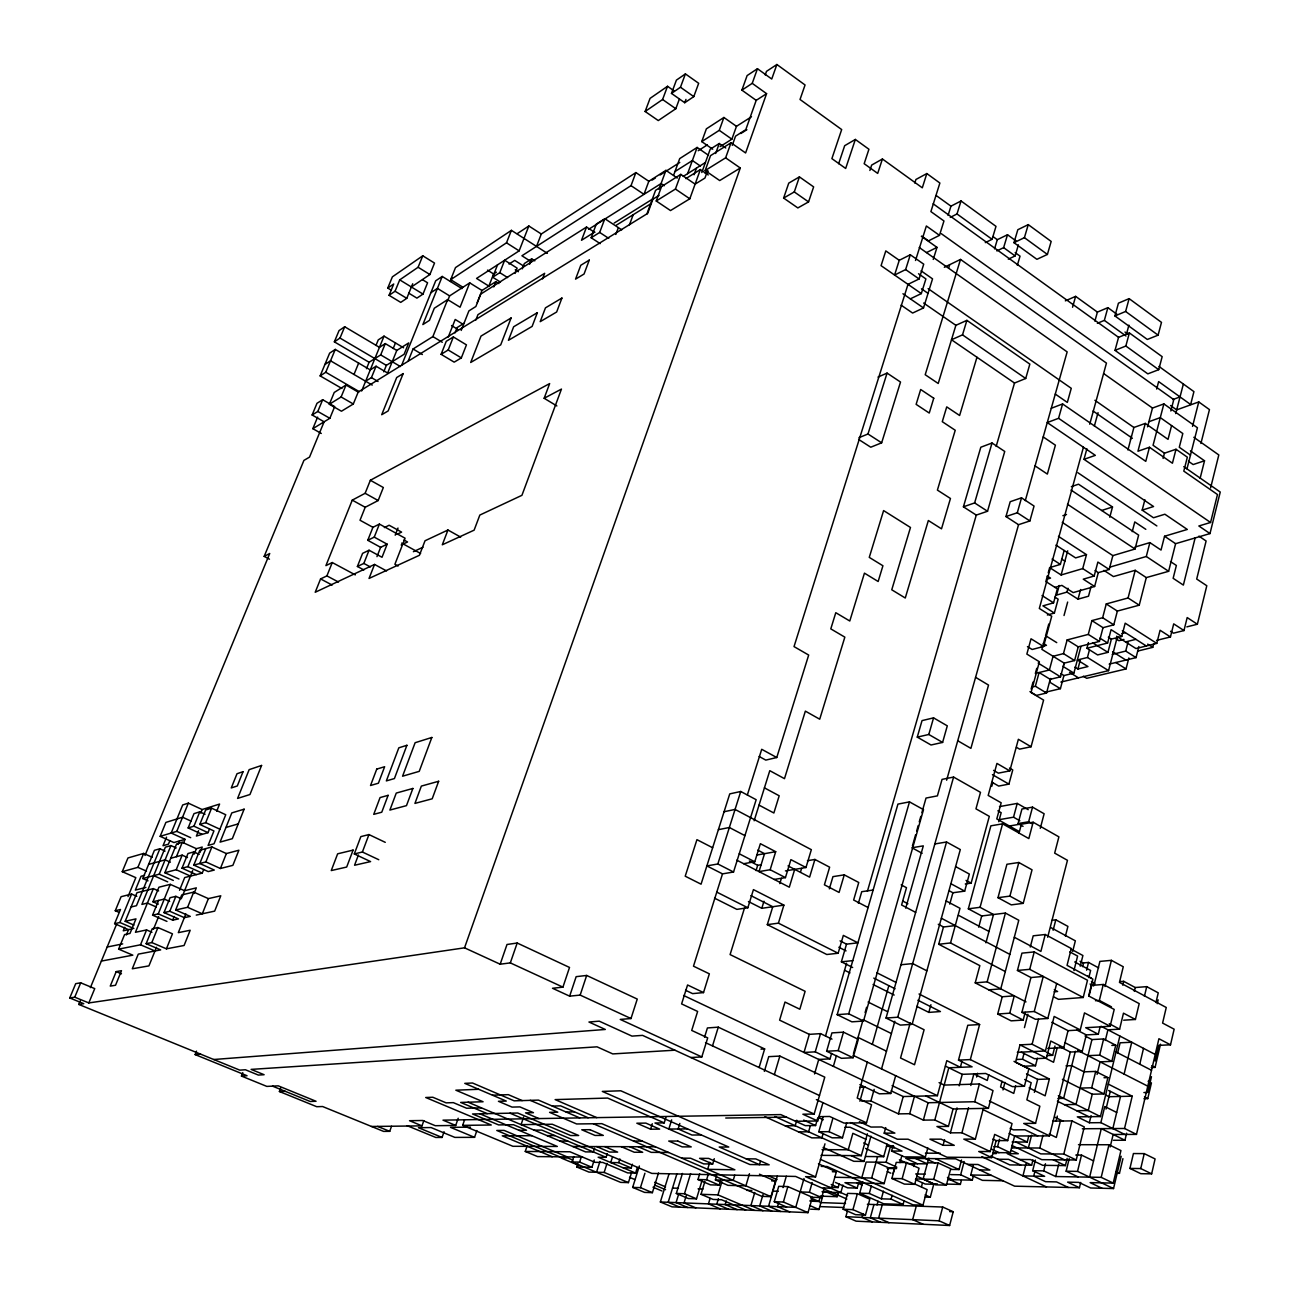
<?xml version="1.0" encoding="UTF-8"?>
<svg xmlns="http://www.w3.org/2000/svg" width="1290" height="1290" viewBox="0 0 1290 1290"><rect width="100%" height="100%" fill="white"/><g stroke="black" fill="none" stroke-linecap="round" stroke-linejoin="round"><path stroke-width="1.5" d="M1151.648 1173.852L1155.082 1158.936L1144.23 1153.615L1133.426 1153.55L1129.927 1168.418L1140.795 1173.69L1151.648 1173.852L1140.747 1168.563L1129.927 1168.418M1140.747 1168.563L1144.23 1153.615M1155.147 1060.993L1158.807 1045.368L1170.514 1044.819L1174.142 1029.194L1162.596 1023.067L1166.257 1007.49L1119.462 982.399L1123.268 966.758L1111.399 960.34L1099.902 961.405L1093.888 985.705M1110.19 1146.955L1113.157 1134.474L1136.474 1134.394L1158.92 1038.724L1170.514 1044.819M1151.47 1076.682L1147.777 1092.453L1143.908 1092.549M1143.94 1098.693L1147.761 1098.612L1151.422 1082.955L1148.132 1081.278M1151.244 1067.539L1155.082 1067.394L1160.5 1044.207M1082.342 1128.766L1124.541 1128.476L1132.201 1096.178L1108.271 1084.1M1139.763 1064.218L1143.521 1048.367M1102.031 1188.267L1090.147 1182.624L1113.238 1183.107L1120.929 1150.567L1108.981 1144.746L1078.472 1144.698M1155.969 1002.475L1158.243 992.849L1146.729 986.64L1135.248 987.527L1123.687 981.319L1119.914 981.625M1080.714 1182.43L1079.424 1187.719L1067.604 1182.14L1078.811 1182.382L1090.663 1187.993L1113.544 1188.542L1121.171 1156.275M1113.464 1140.279L1124.945 1140.263L1126.621 1133.184M1157.243 1003.652L1158.146 999.831M1115.963 1173.287L1119.462 1173.336L1122.929 1158.662M1124.106 1074.102L1131.733 1042.223L1120.107 1042.804L1117.575 1053.35M1035.354 1160.097L1032.693 1170.707L1043.723 1170.869L1055.704 1176.528L1101.208 1177.351L1108.981 1144.746M1112.851 1128.556L1120.51 1096.452L1108.626 1090.469M1144.424 996.299L1146.729 986.64M1089.631 1177.141L1101.289 1128.637L1124.945 1140.263M1105.998 1109.094L1110.238 1091.437M1134.329 991.365L1135.248 987.527M1123.687 1020.196L1135.41 1019.471L1139.199 1003.62L1103.273 984.463L1091.663 985.399L1089.034 995.993M1062.412 1079.295L1092.243 1094.21L1103.966 1093.936L1107.9 1077.601L1095.71 1071.426L1084.019 1071.845L1071.764 1065.653L1066.008 1065.879M1097.064 1074.409L1100.112 1061.847L1111.835 1061.364L1115.737 1045.223L1103.627 1038.95L1091.953 1039.563L1085.003 1035.983M1105.32 1040.466L1107.917 1029.823L1119.607 1029.162L1123.477 1013.166L1135.41 1019.471M1124.751 1134.426L1100.87 1122.655L1089.341 1122.768L1077.311 1116.85L1100.435 1116.56L1119.865 1036.047M1100.87 1122.655L1104.756 1106.514L1116.688 1112.464M1080.02 1088.099L1091.711 1087.776L1095.71 1071.426M1087.986 1055.655L1099.677 1055.139L1103.627 1038.95M1011.763 1145.407L1041.788 1159.662L1076.231 1159.984L1084.277 1126.928L1071.958 1120.897L1052.769 1121.107M1092.243 1094.21L1088.26 1110.529L1076.666 1110.706M1100.112 1026.856L1098.306 1034.241L1085.696 1027.711L1110.11 1026.276L1114.205 1009.425L1088.679 995.961L1092.856 979.126L1067.056 965.371L1071.313 948.537L1045.239 934.508L1033.209 935.814L1030.291 947.021M1069.216 1158.613L1066.137 1171.207L1077.537 1171.385L1081.504 1155.098L1093.533 1160.887M1089.341 1122.768L1091.082 1115.64M1122.752 985.173L1123.687 981.319M1055.704 1176.528L1058.751 1164.112M1095.468 1000.718L1099.354 1000.443L1103.273 984.463M1015.875 1142.021L1040.804 1153.889L1063.831 1154.034L1071.958 1120.897M1091.953 1039.563L1076.005 1104.466L1064.444 1104.675M1104.966 986.527L1111.399 960.34M1186.848 626.875L1197.362 624.231L1206.795 585.741L1196.701 579.033L1206.102 540.994L1198.926 536.124M1019.503 1159.452L1030.581 1159.549L1042.755 1165.322L1065.379 1165.596L1067.152 1158.339M1051.802 1022.293L1068.039 1030.646L1080.262 1029.936L1084.487 1012.908L1110.11 1026.276M1075.344 1051.237L1063.653 1098.354L1057.897 1098.483M1060.396 1121.026L1056.333 1137.457L1049.238 1134.023M1170.546 631.278L1173.481 633.18L1183.978 630.552L1187.187 617.571L1197.362 624.231M1183.769 466.657L1220.243 492.054L1209.988 533.576L1198.861 525.981L1210.568 522.482L1217.47 494.538L1183.801 471.124L1187.348 457.176L1176.012 449.259L1164.451 453.193L1153.067 445.276L1163.87 403.899L1197.426 427.748L1186.977 468.883M1059.3 1046.448L1070.313 1052.043L1082.197 1051.495L1086.293 1034.902L1098.306 1034.241M1035.048 1170.869L1033.725 1176.125L1045.577 1181.672L1056.526 1181.914L1068.313 1187.461M1086.599 970.193L1088.534 962.453L1098.645 967.871M1156.517 640.404L1170.449 636.938L1173.707 623.876L1183.978 630.552M1195.169 537.785L1183.365 585.079L1173.142 578.307L1176.367 565.471L1170.498 561.569M1053.543 996.751L1058.477 999.331L1083.213 997.493L1087.502 980.255L1034.225 951.923L1021.938 953.149L1017.439 970.451L1030.92 977.53L1043.239 976.449L1034.257 1011.505L1021.922 1012.344L1030.92 977.53M993.413 1152.615L1010.36 1152.728L1014.617 1135.99L1049.463 1135.877L1070.313 1052.043M1088.824 977.626L1090.614 970.451L1074.715 961.953M1210.617 487.878L1218.808 454.951L1193.831 437.294M1043.723 1170.869L1045.481 1163.757M1056.01 1121.332L1057.316 1116.092M1049.463 1135.877L1023.712 1123.461L1035.548 1123.348L1039.853 1106.207L1026.856 1099.838L1031.194 1082.745L1024.663 1079.52M1046.738 1055.591L1052.64 1055.333L1054.994 1046.013M1073.957 970.58L1077.601 956.067L1069.765 951.859M1026.002 1163.725L1022.938 1175.932L1044.658 1176.319L1032.693 1170.707M1116.56 636.228L1135.958 648.548L1156.775 643.388L1160.081 630.262L1170.449 636.938M1014.005 1061.364L1049.367 1078.988L1045.142 1095.807L1029.098 1087.889M1057.268 1047.496L1053.559 1062.267L1044.013 1057.461M1200.135 478.284L1204.521 460.788L1190.38 450.855M1080.246 966.162L1082.907 955.519L1070.652 948.908M990.785 1155.985L1009.812 1164.902L1031.645 1165.176L1032.984 1159.823M1082.632 966.645L1083.503 963.13L1080.036 961.276M1047.738 1048.447L1063.782 1047.657L1068.039 1030.646M1011.537 1147.923L1039.788 1148.019L1042.997 1135.136M1034.37 1092.372L1037.66 1079.375L1049.367 1078.988M1017.326 1052.318L1045.416 1050.979L1054.156 1016.439L1080.262 1029.936M1072.699 951.359L1075.344 940.829L1050.899 927.607M1103.918 570.374L1113.431 576.566L1135.216 570.309L1146.294 577.597L1168.627 571.309L1175.609 543.687L1209.988 533.576M1200.909 443.47L1209.456 409.607L1198.765 401.932L1176.674 409.881L1170.562 405.528M1021.261 1052.124L1034.403 1058.719L1046.432 1058.187L1050.77 1041.03L1063.782 1047.657M1012.134 1142.021L1027.243 1142.021L1028.646 1136.49M1137.667 651.079L1152.76 647.354L1153.679 643.726M1028.372 1147.971L1031.597 1135.184M945.425 1066.12L962.243 1074.328L985.657 1073.474L1012.424 1086.615L1024.421 1086.261L1028.856 1068.862L1015.536 1062.218L1020.003 1044.868L1032.113 1044.255L1045.416 1050.979M1144.891 499.714L1142.182 510.131L1153.486 517.758L1164.87 514.226L1187.3 529.448L1164.548 536.253L1161.032 550.056L1149.874 542.606L1135.023 547.041M1192.54 426.393L1198.765 401.932M1109.174 664.14L1136.055 657.61L1138.86 646.532M1065.427 936.153L1067.91 926.397L1055.801 919.818L1052.06 920.254M1023.728 1066.217L1035.499 1065.75L1037.418 1058.235M1021.922 1012.344L1035.418 1019.277L1047.803 1018.471L1056.671 983.512M1176.012 449.259L1172.433 463.223L1149.455 447.259L1137.941 451.242L1145.278 423.41L1168.031 439.358L1171.578 425.603M993.832 1146.681L997.589 1146.681L999.508 1139.231M1053.124 930.251L1055.801 919.818M1112.222 654.417L1125.718 651.079L1128.089 641.823M1015.698 1085.809L1013.746 1093.42L1000.556 1086.97L1002.04 1081.23M1016.649 1059.493L1022.519 1059.235L1023.954 1053.591M1035.693 673.38L1049.383 669.994L1053.075 656.271L1063.476 653.627L1067.136 639.921L1088.276 634.406L1091.904 620.603L1102.644 617.733L1106.256 603.946L1117.366 611.073L1139.231 605.187L1146.294 577.597M1083.326 676.234L1086.712 678.314L1126.041 668.929L1128.847 657.981M1032.113 1044.255L1038.498 1019.213M992.897 1139.07L996.138 1140.602L1007.683 1140.602L1012.037 1123.574L982.69 1109.465M1163.096 458.401L1164.451 453.193M1060.88 682.071L1108.562 670.639L1117.237 637.099M1106.256 603.946L1128.073 597.963L1135.216 570.309M1175.722 413.59L1183.365 384.017M1002.975 1089.937L1004.942 1082.375M1108.32 637.179L1111.367 639.114L1121.768 636.454L1125.186 623.183L1156.775 643.388M997.718 1014.021L1009.748 1013.182L1014.263 995.832L1002.233 996.767L997.718 1014.021L1011.134 1020.842L1023.196 1020.068L1025.179 1012.376M1045.239 934.508L1040.885 951.423L1014.311 937.266M996.138 1140.602L991.768 1157.614L978.723 1151.502L990.236 1151.567L994.655 1134.394L1007.683 1140.602M1024.437 1027.63L1027.872 1014.279M1047.674 937.25L1067.459 860.317L1054.672 853.125L1058.897 836.855L1033.145 822.23L1021.374 824.229L1018.971 833.259M1109.545 567.229L1146.294 556.49L1149.874 542.606M1088.454 642.581L1086.954 648.257L1107.61 643.017L1111.077 629.665L1121.768 636.454M1002.991 1180.785L982.416 1180.35L970.757 1174.98L973.24 1165.434M925.849 1095.968L953.068 1108.948L988.414 1108.32L993.01 1090.614L979.368 1083.971L944.167 1085.083L939.072 1082.616M1091.904 620.603L1103.014 627.666L1113.786 624.844L1117.366 611.073M1086.954 648.257L1097.629 654.933L1107.933 652.369L1111.367 639.114M1062.267 522.385L1112.851 555.619L1135.023 549.024L1138.635 535.108L1071.006 490.039M1170.836 410.978L1173.771 399.626L941.265 233.651M948.456 1179.624L972.289 1180.14L973.273 1176.351M1017.439 970.451L1029.726 969.338L1034.225 951.923M892.116 1085.632L928.074 1102.74L974.724 1101.725L979.368 1083.971M950.988 1169.433L959.034 1169.562L961.534 1160M1149.455 447.259L1145.778 461.352L1062.589 403.947L1051.286 408.285M1067.136 639.921L1078.23 646.838L1099.419 641.42L1103.014 627.666M950.698 1174.61L960.679 1174.787L964.146 1161.516M847.417 1211.1L845.869 1216.696L856.108 1221.162L949.617 1225.5L953.213 1211.745L942.716 1207.037L867.364 1204.296M946.134 1184.075L960.34 1184.414L961.356 1180.543M988.769 1074.715L987.269 1080.456L973.869 1073.909L970.822 1085.487M1132.233 531.657L1134.781 521.934L1145.81 529.335M990.236 1151.567L963.791 1139.135L975.353 1139.118L983.383 1108.32M1074.909 667.124L1077.924 668.994L1080.375 659.706M1158.726 369.682L1162.161 356.669L1129.379 332.933L1118.559 337.335L1115.012 350.38L1147.826 373.858L1158.726 369.682L1125.848 346.026L1115.012 350.38M928.816 1158.194L923.076 1179.125L935.702 1184.865L946.392 1185.123L950.714 1168.708L938.088 1162.903L927.445 1162.774M1040.288 828.357L1044.126 813.764L1032.532 807.137L1021.954 809.007L1018.068 823.552L1023.051 826.358M1095.065 570.535L1098.29 572.647L1109.207 569.471L1112.851 555.619M1156.679 389.032L1158.63 381.598L1190.638 404.512L1193.927 391.628L1158.952 366.441M953.068 1108.948L948.424 1126.412L936.943 1126.509L950.408 1132.846L961.937 1132.781L968.548 1107.675M976.595 1077.037L977.594 1073.232M1147.536 426.861L1152.486 408.059L1163.87 403.899M845.869 1216.696L939.088 1220.808L942.716 1207.037M1077.924 668.994L1087.938 666.543L1077.36 659.996L1087.454 657.481L1089.421 649.966M1023.228 903.355L1032.032 869.815L1018.826 862.494L1006.926 864.268L997.992 897.679L1011.279 904.87L1023.228 903.355L1009.909 896.115L997.992 897.679M915.723 1178.947L933.718 1179.35L938.088 1162.903M1018.068 823.552L1028.646 821.762L1032.532 807.137M1091.082 586.547L1088.518 596.206L1078.021 599.157L1066.975 592.094L1056.623 595.061L1059.219 585.466M943.071 1145.294L954.261 1145.326L941.071 1139.167L929.929 1139.167L943.071 1145.294L944.57 1139.667M1098.29 572.647L1094.63 586.482L1083.277 579.178L1094.178 576.017L1097.871 562.069L1109.207 569.471M1109.771 517.242L1112.496 506.986L1078.521 484.201L1071.345 486.636M1130.379 439.616L1131.378 435.826M1158.098 335.158L1161.484 322.371L1129.121 298.635L1118.43 303.166L1114.931 315.953L1147.326 339.464L1158.098 335.158L1125.622 311.471L1114.931 315.953M959.196 1085.841L962.243 1074.328M1127.928 449.984L1133.894 427.49L1145.278 423.41M955.261 925.591L943.474 926.994L938.717 944.264L979.836 965.646L975.224 982.867L987.156 981.835L1005.41 913.062L1018.777 920.254L1000.766 988.866L988.785 989.849M1009.909 896.115L1018.826 862.494M925.107 1197.072L930.3 1197.233L933.863 1183.801L937.362 1183.881M1045.142 637.405L1041.885 649.37L1064.186 663.141L1074.602 660.544L1078.23 646.838M950.408 1132.846L957.019 1107.9M979.61 1024.518L967.774 1025.276L958.486 1060.122L970.322 1059.59L979.61 1024.518L919.028 994.01M1033.145 822.23L1028.823 838.581L1002.588 823.826L990.881 825.826L968.338 908.821L981.722 915.964L1005.41 913.062M1060.864 673.686L1063.911 675.557L1073.893 673.122L1080.826 646.903M985.931 942.829L993.494 914.529L980.061 907.321L968.338 908.821M1078.021 599.157L1080.601 589.53M916.287 1206.069L912.659 1219.647L923.124 1224.274M921.447 1186.784L922.479 1182.93M1064.234 662.786L1063.234 666.559L1073.893 673.122M1031.984 687.07L1035.37 686.248L1039.095 672.542L1050.205 679.33L1060.525 676.831L1064.186 663.141M821.198 1166.386L826.971 1166.483L912.981 1204.844L922.979 1205.199L927.123 1189.606L915.094 1184.156M1044.658 692.408L1060.412 688.683L1063.911 675.557M961.921 1061.525L960.389 1067.298L946.795 1060.654L937.395 1095.678L903.21 1096.548L891.245 1090.889M862.881 1181.688L859.704 1193.186L883.666 1203.796L903.097 1204.489L904.145 1200.635M913.836 1166.515L914.836 1162.822M978.707 927.188L981.722 915.964M1064.024 615.524L1067.652 602.059M1016.439 747.297L1019.6 749.135L1031.065 746.749L1043.594 700.099L1031.049 692.52L1039.385 661.77L1026.856 654.078L1031.033 638.792L1043.513 646.516L1051.721 616.249L1039.321 608.461L1083.423 447.243M914.707 1184.349L919.044 1168.24L906.531 1162.516L896.244 1162.403L891.874 1178.463L904.403 1184.107L914.707 1184.349L902.162 1178.673L891.874 1178.463M1029.952 691.585L1036.322 695.423L1046.529 693.02L1050.205 679.33M999.702 819.585L1013.521 817.183L1017.23 803.412L1028.211 809.685M1050.753 678.427L1049.737 682.184L1060.412 688.683M861.736 1101.176L870.911 1100.967L898.453 1113.883L909.708 1113.705L923.382 1120.123L934.815 1119.994L948.811 1067.781L972.112 1066.83L958.486 1060.122M1048.238 572.841L1049.657 567.616L1061.122 574.985L1082.729 568.6L1086.47 554.635L1058.445 536.35M893.051 1145.617L891.567 1151.035L904.29 1156.856L925.365 1157.049L927.816 1147.923M993.574 770.372L998.379 773.145L1009.812 770.872L1018.374 739.283L1031.065 746.749M1125.848 346.026L1129.379 332.933M1047.351 614.991L1054.381 613.056L1058.139 599.189L1054.881 597.109M902.162 1178.673L906.531 1162.516M998.734 821.682L1001.169 812.684L997.863 810.813M992.139 782.321L998.686 786.078L1008.909 784.11L1012.747 769.937L1009.457 768.034M980.061 907.321L1002.588 823.826M923.382 1120.123L928.074 1102.74M1066.975 592.094L1068.007 588.24M1142.182 510.131L1153.55 506.535L1084.003 459.337L1086.889 448.759M1094.371 426.055L1098.032 412.655M1125.622 311.471L1129.121 298.635M882.247 1204.828L878.619 1218.147L888.971 1222.678M965.291 883.956L971.128 883.134L989.317 816.36L975.966 808.846L980.497 792.35L953.584 777.064L942.055 779.386L937.411 795.865L926.026 798.059L921.866 812.7M893.051 1173.561L894.534 1168.079M909.708 1113.705L914.449 1096.258M1049.657 567.616L1060.364 564.407L1064.153 550.475M899.969 1162.645L901.887 1155.598M859.704 1193.186L869.299 1193.476L881.344 1198.829L891.084 1199.136L892.132 1195.282M1054.381 613.056L1042.933 605.849L1053.575 602.849L1057.365 588.885L1045.851 581.548L1047.287 576.324M1061.122 574.985L1067.685 550.83M1126.46 334.191L1128.911 325.128M1031.129 689.07L1033.016 682.12M1035.354 673.477L1036.757 668.301M1048.77 624.021L1045.593 635.696L1056.736 642.63M865.574 1156.517L883.698 1156.679L887.117 1144.214M898.453 1113.883L903.21 1096.548M873.943 1204.521L870.315 1217.776L880.635 1222.291M861.768 1177.835L866.138 1162.048L886.101 1162.274L890.455 1146.391L893.986 1148.019M916.771 1006.361L928.832 1012.392L930.929 1004.717M1089.727 424.216L1106.449 363.103L960.518 259.419L944.328 267.288M877.006 1205.005L878.038 1201.264M991.817 786.271L992.832 782.53M858.769 1182.301L857.173 1188.09L844.95 1182.672L884.134 1183.607L888.455 1167.773L896.518 1167.901M938.717 944.264L950.52 942.958L959.986 908.305L946.134 900.936M949.456 890.906L952.891 892.761L964.678 891.132L969.338 874.056L955.616 866.59M881.344 1198.829L883.457 1191.138M859.882 1084.632L879.345 1093.823L890.745 1093.501L895.663 1075.699M910.24 1022.889L900.549 1057.994L914.513 1064.75L924.092 1029.743L911.982 1023.744M1097.371 323.306L1104.353 320.388L1107.868 307.649L1117.124 314.389M953.584 777.064L886.037 1018.052L900.356 1025.099L912.111 1024.324L960.308 849.562L946.538 841.999L934.847 843.95M834.582 1177.254L871.685 1178.028L877.506 1156.888M991.768 1157.614L946.957 1157.227L908.047 1139.199L897.308 1139.215L884.198 1133.168L885.714 1127.605M863.123 1213.648L862.091 1217.421L872.395 1221.904M869.299 1193.476L871.411 1185.768M949.763 904.129L952.891 892.761M865.445 1215.099L869.815 1199.2L857.366 1193.685L847.562 1193.395L843.144 1209.246L855.593 1214.68L865.445 1215.099L852.948 1209.633L843.144 1209.246M821.069 1155.34L861.285 1155.679L867.364 1133.813M1094.888 321.146L1097.403 312.099L1107.868 307.649M823.101 1147.471L853.803 1161.306L863.961 1161.419L870.976 1136.151M852.948 1209.633L857.366 1193.685M842.951 1185.042L840.838 1192.621L822.375 1192.057M1029.888 520.95L1034.048 506.051L1021.519 497.827L1010.199 501.713L1005.974 516.548L1018.536 524.691L1029.888 520.95L1017.294 512.759L1005.974 516.548M1084.003 459.337L1095.323 455.354L1047.254 422.572L1058.574 418.299L1062.589 403.947M870.911 1100.967L874.152 1089.357M818.65 1116.656L829.663 1116.479L843.966 1123.058L866.525 1122.816L871.556 1104.756L857.205 1098.032L867.315 1062.121M881.538 1068.942L894.825 1021.261M886.037 1018.052L897.743 1017.213L946.538 841.999M509.969 1113.173L651.837 1173.416L795.64 1176.448L821.746 1187.929L831.744 1188.203L836.355 1171.82L818.441 1163.838M872.314 1044.336L888.81 985.754M946.634 780.208L1018.536 524.691M1025.292 500.649L1067.152 351.896L919.254 247.503M859.898 1101.225L863.671 1087.76M830.679 1187.364L838.161 1187.574L839.226 1183.752M821.359 1196.169L837.194 1196.685L838.21 1193.056M810.023 1201.167L818.892 1201.474L820.44 1195.975M1072.554 307.246L1075.634 296.361L1097.403 312.099M786.577 1206.988L774.274 1201.699L778.725 1186.332L787.851 1186.59L812.378 1197.281L821.682 1197.588L824.391 1187.977M810.572 1209.165L818.973 1209.504L822.907 1195.572M905.725 908.16L923.301 845.869L911.917 847.756L922.14 853.303M1017.294 512.759L1021.519 497.827M823.02 1116.914L818.779 1131.749L832.131 1137.812L842.483 1137.78L846.675 1122.913M822.956 1134.152L821.907 1137.828L811.797 1137.861L764.938 1116.688M800.155 1191.944L809.427 1192.234L812.168 1182.591M831.744 1188.203L805.541 1176.657L815.57 1176.867L824.971 1143.811M818.779 1131.749L829.083 1131.685L832.792 1118.624M669.059 1173.771L660.367 1201.974L672.025 1206.843L808.008 1212.648L812.378 1197.281M853.48 1053.479L863.091 1019.681L891.406 1033.548M865.09 1012.618L866.59 1007.329M912.433 845.901L915.594 834.807M916.642 831.099L918.206 825.584M919.254 821.891L920.818 816.376M853.077 1057.752L858.318 1039.337L843.467 1032.161L831.921 1032.903L826.632 1051.237L841.483 1058.316L853.077 1057.752L838.177 1050.624L826.632 1051.237M863.51 1021.035L923.511 809.652L909.482 801.88L897.937 804.105L837.178 1014.666L851.9 1021.841L863.51 1021.035L848.739 1013.811L837.178 1014.666M942.603 742.427L947.295 725.851L933.557 717.869L922.027 720.61L917.271 737.122L931.009 744.991L942.603 742.427L928.8 734.478L917.271 737.122M458.192 1118.253L455.709 1125.444L443.002 1120.155L780.773 1114.592L805.315 1125.638L815.586 1125.541L817.731 1118.059M795.462 1121.268L817.699 1120.994L822.956 1102.66M833.372 1066.346L836.468 1055.543M838.177 1050.624L843.467 1032.161M848.739 1013.811L909.482 801.88M928.8 734.478L933.557 717.869M803.993 1178.544L795.737 1207.359L660.367 1201.974M774.274 1201.699L783.401 1202.022L787.851 1186.59M810.185 1126.283L808.588 1131.798L798.526 1131.862M817.699 1120.994L802.88 1114.221L814.167 1114.028L824.778 1077.15L779.853 1056.075L768.743 1056.655L764.357 1071.377M814.538 1073.957L818.747 1059.429L830.034 1058.88L831.599 1053.43M987.527 511.259L1004.733 451.452L992.026 443.002L980.819 447.227L963.42 506.825L976.272 515.097L987.527 511.259L974.627 502.923L963.42 506.825M996.154 446.453L1014.504 383.033L1025.711 378.486L1029.839 364.119L966.887 320.355L955.874 325.322L938.217 383.485L925.204 374.729L960.518 259.419M593.336 1123.751L761.89 1196.362L770.969 1196.668L775.467 1181.188L759.439 1174.19M777.338 1176.045L768.55 1206.279L780.692 1211.487M820.537 1033.629L809.298 1034.354L804.009 1052.463L815.248 1051.85L820.537 1033.629L831.986 1039.127M852.642 967.484L841.386 961.824L846.514 944.151L857.914 942.829L843.337 935.395L838.145 953.245L826.793 954.503L767.308 924.64L772.758 906.725L750.909 895.631M858.382 903.29L861.736 891.696L873.137 890.036M974.627 502.923L992.026 443.002M1047.399 254.436L1051.173 241.44L1028.259 224.637L1017.826 229.717L1013.972 242.681L1036.902 259.322L1047.399 254.436L1024.405 237.666L1013.972 242.681M796.785 1120.188L795.188 1125.735L785.175 1125.831M825.519 1035.999L846.595 963.227M867.428 891.213L976.272 515.097M778.612 1202.828L777.515 1206.634L789.706 1211.874M783.014 1187.606L786.303 1176.238M762.987 1194.621L759.681 1205.924L771.791 1211.1M868.089 907.531L853.641 900.017L858.753 882.489L844.257 874.862L839.081 892.438L824.407 884.811L829.631 867.186L814.909 859.446L807.459 860.704M760.552 1161.032L759.471 1164.677L719.223 1147.004L728.769 1147.036L602.317 1091.421L620.812 1090.792L815.57 1176.867M754.763 1192.46L750.909 1205.57L762.987 1210.73M1008.296 259.161L1015.117 255.936L1018.39 244.874M774.371 1074.602L779.853 1056.075M829.341 888.858L832.953 876.636L844.257 874.862M1024.405 237.666L1028.259 224.637M1017.326 265.288L1020.035 256.146L1015.182 252.63M749.458 1173.739L745.894 1185.832L727.979 1185.349L715.402 1179.931L716.547 1176.077M976.965 357.249L959.615 415.493L946.731 406.898L942.281 421.685L955.229 430.263L937.411 490.103L950.456 498.488L941.507 528.836L928.349 520.515L905.274 598.012L891.761 589.788L910.482 527.481L883.602 510.582L869.267 557.377L882.924 565.762L878.151 581.5L864.445 573.147L849.788 621.006L835.791 612.702L830.792 628.875L844.837 637.147L819.714 719.207L805.363 711.129L784.481 778.66L769.791 770.678L754.15 820.763M726.254 1200.861L725.157 1204.554L737.122 1209.633M734.768 1175.174L733.22 1180.366L715.402 1179.931M814.909 859.446L809.62 877.119L788.029 865.896M699.696 1173.787L697.971 1179.512L710.468 1184.865L719.175 1185.107L720.32 1181.269M704.937 1181.334L701.018 1194.298L717.95 1194.879L721.868 1181.769M718.401 1198.716L716.756 1204.215L728.689 1209.262M996.831 250.921L1003.636 247.648L1007.506 234.732L1016.085 240.956M759.101 1067.523L764.648 1048.931L718.288 1027.163L707.42 1027.953L704.534 1037.273M800.542 871.863L801.606 868.364M1014.504 383.033L951.488 339.754L962.517 334.868L966.887 320.355M681.701 1158.13L690.601 1158.226L703.647 1163.87L712.677 1163.999L714.273 1158.71M985.302 242.617L992.091 239.311L995.993 226.363L961.034 200.966L950.956 206.174L948.069 215.414M785.433 870.895L805.976 867.509L811.346 849.675L735.058 809.427L724.093 811.732M994.542 248.873L997.299 239.698L1007.506 234.732M710.097 1198.41L708.452 1203.876L720.336 1208.907M767.308 924.64L778.418 923.156L783.885 905.129L753.441 889.616L747.845 907.757L736.848 909.369L714.547 898.163M794.704 869.363L789.303 887.198L736.816 860.172M682.442 1173.448L676.315 1193.46L688.312 1198.523L696.503 1198.829L702.018 1180.576M709.742 1162.355L707.63 1169.321L734.881 1169.804L708.678 1158.42L699.583 1158.323L712.677 1163.999M697.971 1179.512L706.63 1179.721L708.371 1173.965M676.315 1193.46L684.474 1193.734L690.601 1173.626M779.805 883.602L781.418 878.28M686.216 1195.733L684.039 1202.909L695.81 1207.859M774.226 879.425L785.433 877.619L790.899 859.64L805.976 867.509M676.879 1173.932L668.172 1202.28L679.878 1207.182M757.762 850.142L764.535 853.674L759.004 871.588L770.162 869.734L775.693 851.69L760.374 843.692L754.763 861.785L743.669 863.703M748.426 901.549L761.793 908.305L763.97 901.226M678.798 1193.669L676.073 1202.586L687.796 1207.521M679.83 1123.445L678.105 1128.976L691.908 1135.023L701.373 1134.99M690.876 1057.526L701.808 1056.929L707.694 1037.87L691.714 1030.436L697.632 1011.457L681.604 1003.91L687.57 984.98L703.518 992.59L709.355 973.837L693.488 966.178L722.513 873.878L733.542 872.008L756.166 799.703L740.734 791.48L729.753 793.882L701.067 884.182L685.216 876.2L696.939 839.661L712.644 847.74M948.585 268.207L949.682 264.692M712.515 1045.916L718.288 1027.163M858.624 439.422L870.75 447.211L881.65 442.825L900.517 382.05L887.069 373.084L878.006 377.083M901.113 305.15L912.611 313.051L923.511 307.939L932.541 278.866L921.092 270.852M671.671 1119.881L668.817 1129.056L687.522 1128.895M639.372 1165.983L632.664 1187.397L644.581 1192.395L652.385 1192.653L658.497 1172.949M950.279 217.397L957.003 213.963L961.034 200.966M744.556 907.854L730.092 954.584L805.121 991.301L799.832 1009.231L784.997 1002.056L779.612 1020.148L809.298 1034.354M756.053 870.605L757.698 865.316L761.342 864.687M632.664 1187.397L640.437 1187.639L644.919 1173.255M759.133 756.472L765.792 760.1L776.757 757.52L808.685 655.062L794.027 646.596L907.999 284.348L919.093 278.963L923.721 264.176L910.305 254.759L899.259 260.306L894.583 275.044L905.628 269.578L910.305 254.759M910.337 298.845L921.318 293.588L925.898 278.914L918.528 273.754M921.963 236.247L928.494 240.875L939.475 235.344L943.957 220.977L930.896 211.592L939.878 183.035L926.833 173.553L915.932 179.471L914.787 183.019M746.152 1158.823L755.795 1158.92L769.179 1164.806L749.893 1164.531L654.981 1122.993L664.221 1122.88L665.946 1117.333M933.234 259.435L936.992 247.374L921.35 236.28M623.199 1167.821L631.229 1167.966L632.406 1164.241M573.792 1156.566L572.034 1162L620.684 1182.382L628.424 1182.591L631.81 1171.788M527.062 1146.101L525.272 1151.454L569.97 1151.776L594.996 1162.322L602.817 1162.435L627.617 1172.9L635.599 1173.078L637.341 1167.531M858.93 437.697L867.976 433.988L887.069 373.084M650.579 1129.201L659.641 1129.121L645.855 1123.106L636.841 1123.219L650.579 1129.201L652.288 1123.767M722.513 873.878L706.872 865.913L717.837 863.977L740.734 791.48M747.345 794.962L761.713 749.297L776.757 757.52M915.513 260.499L926.365 225.992L939.475 235.344M612.476 1156.969L610.718 1162.548L618.7 1162.661L631.229 1167.966M926.833 173.553L922.302 187.808L882.425 158.993L871.653 165.088L869.879 170.474M618.7 1162.661L619.877 1158.92M596.512 1172.255L599.963 1161.451M635.599 1173.078L598.157 1157.227L606.09 1157.323L607.284 1153.582M577.936 1163.419L576.775 1166.999L588.933 1172.094L604.155 1172.417L607.042 1163.37M594.609 1148.197L593.416 1151.938L585.515 1151.889L468.06 1102.208M576.775 1166.999L591.917 1167.273L594.255 1160.016M572.034 1162L579.613 1162.096L581.371 1156.646M701.808 1056.929L620.248 1019.423L630.987 1018.536L637.26 999.073L586.676 975.45L576.162 976.659L569.648 996.154L552.507 988.269L562.924 987.14L569.519 967.452L517.193 943.022L507.002 944.49L500.165 964.211L464.529 947.827L88.817 1002.943L74.739 997.186L69.757 997.96L75.707 983.657L80.706 982.819L94.734 988.608L88.817 1002.943M882.425 158.993L877.7 173.408L864.171 163.701L868.928 149.253L855.351 139.449L844.676 145.689L838.645 163.701M569.648 996.154L580.161 995.09L586.676 975.45M523.611 1117.092L521.096 1124.638L552.281 1124.251L578.678 1135.506L570.664 1135.539L517.709 1113.012L472.527 1113.963L498.585 1124.912L513.501 1124.735L526.514 1130.217L518.951 1130.282M855.351 139.449L845.676 168.458L831.889 158.622L841.677 129.564L800.026 99.475L805.057 84.979L776.886 64.5L766.502 71.353L765.228 74.965M808.556 201.901L813.635 186.889L799.413 176.891L788.754 183.115L783.627 198.063L797.849 207.932L808.556 201.901L794.285 191.936L783.627 198.063M794.285 191.936L799.413 176.891M444.066 1131.733L442.083 1137.441L418.428 1127.702L431.07 1127.557L454.87 1137.393L474.559 1137.345L476.881 1130.508M479.848 1113.802L557.328 1146.455L512.904 1146.294L462.659 1125.364L464.529 1119.946M500.165 964.211L510.324 962.888L517.193 943.022M371.52 1126.476L421.991 1125.864L423.846 1120.607M280.688 1088.131L279.414 1091.517L316.727 1106.707L322.597 1106.53L383.582 1131.395L389.725 1131.346L391.515 1126.283M756.198 100.362L741.895 90.139L752.231 83.35L766.582 93.654L756.198 100.362L745.781 129.693L735.542 136.16L732.269 145.351M464.529 947.827L740.283 168.006L725.625 157.832L705.162 170.554L719.707 180.552L740.283 168.006M766.582 93.654L745.604 152.962L731.011 142.755L710.532 155.655L705.162 170.554M776.886 64.5L771.743 79.029L757.456 68.709L747.12 75.578L741.895 90.139M725.625 157.832L731.011 142.755M752.231 83.35L757.456 68.709M720.11 146.609L731.881 139.175L736.477 126.323L751.473 116.761M701.808 172.521L710.193 149.237L719.256 143.496L725.738 148.011M712.709 149.205L701.744 141.594L719.272 130.338L723.9 117.471L736.477 126.323M707.581 170.732L704.953 178.052L695.1 184.131L680.781 174.376L655.546 190.372L646.822 214.108M715.66 153.494L719.256 143.496M701.744 141.594L706.372 128.839L723.9 117.471M694.052 174.763L696.455 168.119M661.577 186.453L656.239 200.982L670.51 210.56L689.811 198.789L700.373 169.554L708.242 174.956M656.239 200.982L675.428 189.049L680.781 174.376M687.602 173.666L697.132 147.431L708.323 155.171M673.606 175.279L679.717 158.589L697.132 147.431M658.997 189.211L665.93 170.361L677.234 178.052M693.778 96.621L698.68 83.302L685.409 73.901L676.412 80.125L671.477 93.412L684.748 102.716L693.778 96.621L680.459 87.252L671.477 93.412M665.93 170.361L648.822 181.293L643.984 194.339L631.02 185.647L521.918 255.775L531.174 261.66M674.106 90.913L667.527 86.285L650.063 98.379L645.129 111.488L658.271 120.567L675.815 108.731L679.298 99.298M684.748 102.716L685.957 99.395M629.456 224.815L633.197 214.704M680.459 87.252L685.409 73.901M645.129 111.488L662.592 99.507L667.527 86.285M631.02 185.647L635.889 172.57L648.822 181.293M615.814 234.474L618.362 227.637M600.189 243.633L591.159 237.763L599.673 232.442L604.833 218.719L621.732 229.846M556.861 405.947L544.154 398.271L549.653 383.582L370.359 480.267L365.135 493.296L352.267 500.133L325.918 565.633L332.256 562.537L355.331 574.889M358.41 855.012L354.557 865.251L370.585 861.591L354.298 853.932L360.845 836.613L368.956 834.565L385.258 842.338M591.159 237.763L596.303 224.105L604.833 218.719M354.298 853.932L362.393 852.013L368.956 834.565M594.722 232.394L586.531 227.04L581.516 240.279L594.69 232.023M542.51 278.93L544.654 273.319L477.961 314.647L475.849 320.049M460.675 537.108L447.953 530.013L442.309 544.783L474.123 530.158L479.832 515.065L521.934 495.312L561.456 389.08L544.154 398.271M272.512 1086.132L310.181 1101.483L316.05 1101.273L278.237 1085.841L266.837 1086.406L241.456 1076.07L242.762 1072.651M529.626 264.208L531.69 258.855L534.818 260.838M536.511 246.406L541.3 234.006L635.889 172.57M515.049 273.432L517.113 268.127L504.648 260.241L499.794 272.658L492.667 277.221L500.456 282.107M522.305 268.836L524.369 263.515L531.69 258.855M496.408 272.174L493.619 273.964L488.862 286.09L476.558 278.43L519.144 250.857L528.836 225.992L541.3 234.006M387.161 544.187L380.631 547.331L367.763 540.3L374.245 537.124L387.161 544.187L382.017 557.28L369.053 550.233L362.587 553.362L357.394 566.471L363.877 569.954M492.667 277.221L497.521 264.869M461.336 357.894L466.448 344.865L453.371 336.948L446.259 341.318L441.099 354.315L454.177 362.151L461.336 357.894L448.194 349.993L441.099 354.315M462.949 287.251L450.678 279.656L506.502 242.826L511.404 230.346L547.379 253.356M395.192 535.205L397.997 528.045M493.764 286.912L495.812 281.672L498.875 283.59M241.456 1076.07L247.035 1075.731L195.161 1054.591L196.515 1051.14M461.191 330.433L468.899 310.89L475.865 306.52L480.751 294.104L586.531 227.04M376.97 556.635L380.631 547.331M477.203 302.602L481.976 290.476L495.812 281.672M386.565 570.922L374.552 564.44L369.037 578.452L419.411 555.297L425.039 540.752L447.953 530.013M448.227 337.077L455.209 319.469L462.949 324.193M481.976 290.476L469.721 282.865L460.062 307.214L447.662 299.603L434.311 308.229L429.425 320.388L422.862 324.58L442.228 276.447L461.933 288.621M367.763 540.3L372.923 527.32L379.405 524.079L405.076 538.204L394.901 564.278L398.094 566.02M448.194 349.993L453.371 336.948M357.394 566.471L363.844 563.424L369.053 550.233M374.245 537.124L379.405 524.079M455.015 332.885L457.128 327.563L463.997 323.306M372.923 527.32L360.023 520.241L365.199 507.276L378.163 500.536L383.34 487.523L370.359 480.267M450.678 279.656L455.499 267.594L511.404 230.346M450.516 281.494L451.871 278.108M208.383 898.614L202.32 913.788L187.598 907.305L175.666 909.982L181.745 894.938L193.71 892.1L208.383 898.614L220.767 895.792L214.672 911.127L196.257 915.094M220.413 868.493L226.379 853.561L238.876 850.239L232.877 865.348L220.413 868.493L205.852 861.913L193.806 865.09L199.789 850.271L211.883 846.933L226.379 853.561M408.108 361.264L413.058 348.977L432.876 336.593L447.662 299.603M447.566 301.022L449.613 295.894L469.721 282.865M187.598 907.305L193.71 892.1M205.852 861.913L211.883 846.933M185.841 913.917L178.31 932.654L190.194 930.251L184.083 945.489L166.426 948.827L151.833 942.571L146.141 943.7L152.22 928.752L157.928 927.542L172.457 933.831L166.426 948.827M194.064 893.454L196.306 887.875L184.583 890.713L170.264 884.36L158.912 887.214L152.962 901.774L158.299 904.113M179.536 890.277L184.696 877.555L202.256 873.104L203.739 869.428M332.256 562.537L326.902 575.888L320.581 578.92L315.212 592.255L374.552 564.44M156.477 947.279L148.93 965.888L132.29 968.79L138.272 954.132L160.669 949.908L146.141 943.7M194.193 854.093L196.386 848.691L202.208 847.079L200.015 852.496M411.397 286.993L429.893 274.528L434.52 263.079L422.765 255.791L392.386 276.85L387.758 288.073L391.08 290.089M408.656 293.088L416.912 298.119L423.007 294.088L427.571 282.8L422.604 279.753M158.589 900.436L152.591 915.158L158.267 913.884L172.683 920.157L174.166 916.481M181.616 898.05L192.694 870.637M198.563 830.728L196.403 836.033L208.029 832.663L209.48 829.083M216.704 811.2L219.574 804.073L202.143 809.54L188.324 803.138L182.696 804.96L171.183 833.034L185.034 839.338L183.599 842.87M205.803 848.61L199.789 863.51L214.285 870.057L208.238 871.588L193.806 865.09M401.658 365.247L435.697 280.801L442.228 276.447M158.267 913.884L170.264 884.36M196.386 848.691L182.293 842.289L176.601 843.934L164.846 872.717L176.23 869.718L182.164 855.141L187.485 857.544M199.773 811.829L193.984 813.651L188.147 827.938L193.935 826.197L199.773 811.829L205.046 814.264M153.446 929.3L158.622 916.561M200.708 813.055L202.143 809.54M151.833 942.571L157.928 927.542M172.683 920.157L178.472 918.915L163.991 912.594L170.038 897.727L175.859 896.34L181.293 898.743M196.338 874.604L182.019 868.186L187.969 853.529L193.855 851.916L199.224 854.351M199.789 824.439L205.642 810.007L211.576 808.153L225.734 814.732L214.043 843.773L208.093 845.434L213.93 830.954L199.789 824.439L205.691 822.665L219.913 829.212M383.743 371.81L386.355 365.36L404.109 354.282L408.704 342.914L396.788 350.428L387.629 373.036L376.067 366.231L370.246 369.891L335.271 349.413L329.627 353.154L320.146 375.906L341.931 388.483M393.192 348.542L395.466 342.947M163.991 912.594L169.796 911.288L175.859 896.34M182.019 868.186L187.872 866.654L193.855 851.916M205.691 822.665L211.576 808.153M361.635 390.999L384.033 336.142L403.577 347.784M178.004 844.466L179.439 840.967M365.618 381.227L371.423 377.615L376.067 366.231M366.473 368.698L369.101 362.264L380.695 354.895L385.291 343.592L396.788 350.428M158.638 890.938L153.333 888.617L136.95 892.712L125.178 921.302L135.966 918.883L129.984 933.444L124.582 934.589L118.616 949.134L140.513 944.796L146.56 929.945L151.962 932.267M176.408 856.721L182.293 842.289M412.703 283.768L406.769 298.345L400.739 302.376L389.064 295.313L395.062 291.234L399.723 279.865L418.105 267.256L422.765 255.791M126.356 934.992L128.548 929.655L114.617 923.672L120.486 909.498L115.262 910.74L121.083 896.695L131.596 894.051L136.805 896.34M166.555 837.129L163.024 845.724L168.442 844.16L169.845 840.709M389.064 295.313L393.724 283.994L387.758 288.073M116.197 971.612L110.247 986.108L115.536 985.254L121.502 970.677L116.197 971.612L121.47 973.821M153.333 888.617L135.45 932.283L146.56 929.945M165.055 851.094L159.863 848.756L154.397 850.336L142.787 878.522L159.234 874.185L170.957 845.563L176.198 847.933M191.226 821.198L182.567 817.215L165.894 822.407L160.17 836.339L176.778 831.357L188.324 803.138M375.971 345.478L378.244 339.899L384.033 336.142M358.185 392.079L346.026 385.033L334.239 392.45L329.337 404.286L341.463 411.22L353.315 403.996L358.185 392.079L647.693 213.398L652.917 199.192L659.093 195.338M114.617 923.672L119.873 922.495L131.596 894.051M321.291 433.456L312.841 428.683L329.853 418.299L334.674 406.592L322.677 399.723L316.985 403.302L312.132 414.993L324.113 421.798L309.536 457.095L303.908 460.417L264.176 556.393L269.465 559.183M329.337 404.286L341.108 396.965L346.026 385.033M124.743 927.268L123.292 930.8L132.08 928.897M353.992 374.455L358.652 363.103M159.863 848.756L136.466 905.693L131.08 906.983M312.841 428.683L317.63 417.105M674.896 1050.189L612.75 1053.914L597.044 1046.835L251.115 1069.394L264.111 1074.715L258.355 1075.07L245.406 1069.765L239.763 1070.136L78.771 1004.426L80.238 1000.879M143.658 853.432L127.968 857.947L122.26 871.669L137.901 867.348L143.658 853.432L152.204 857.253M90.397 987.64L116.552 924.301M128.016 896.582L135.821 877.651L122.26 871.669M144.996 855.463L269.723 553.491L264.176 556.393M320.146 375.906L325.757 372.246L335.271 349.413M369.101 362.264L334.352 341.85L339.996 338.061L344.704 326.757L379.454 347.349L385.291 343.592M74.739 997.186L80.706 982.819M312.132 414.993L317.808 411.462L322.677 399.723M334.352 341.85L339.044 330.595L344.704 326.757M517.193 233.683L528.836 225.992M430.892 292.701L437.423 288.396L449.613 295.894M324.903 364.506L330.53 360.797L372.23 385.081M509.034 264.063L514.726 260.403L523.95 266.24M652.111 180.1L655.32 178.052M660.141 174.972L679.782 162.459M698.229 150.704L707.323 144.899M674.976 171.554L692.391 160.524L700.406 166.039M588.611 229.314L661.093 183.551L664.334 185.728M740.831 133.515L746.878 129.709M683.232 176.408L705.404 162.508M614.201 223.041L653.353 198.579M685.845 178.633L700.373 169.554M616.233 225.266L650.563 203.901M705.13 173.037L708.146 171.167M926.526 252.582L936.992 247.374M384.372 527.594L389.128 525.24L401.577 532.109L396.788 534.431M401.158 544.993L407.527 541.977L403.996 540.042M413.381 551.701L423.007 547.218M1065.346 300.86L1075.634 296.361M1172.787 399.561L1180.027 396.917M1148.89 421.717L1160.29 417.621L1182.817 433.521L1179.286 447.259L1190.476 455.112M1204.521 460.788L1193.137 464.561L1188.445 461.272M1062.896 515.678L1066.507 514.484M1101.644 510.485L1112.496 506.986M1086.47 554.635L1075.618 557.909L1055.93 545.122M1047.012 579.162L1050.512 578.113L1047.238 576.033M185.034 839.338L173.908 842.563L160.17 836.339M225.944 827.471L238.231 823.891M1054.849 587.418L1061.88 585.386L1073.167 592.594L1094.63 586.482M170.957 845.563L165.378 847.175L141.9 904.403L147.399 903.097L156.267 906.967M148.608 864.397L165.104 859.85L170.361 862.204M170.732 858.285L182.164 855.141M144.561 875.33L141.045 876.265L135.353 890.084L145.899 887.407M1041.369 646.629L1046.448 645.306L1043.288 643.339M1043.513 646.516L1032.129 649.483L1027.453 646.613M1121.929 633.519L1125.364 632.632M1123.961 639.421L1118.898 640.695L1115.947 638.824M1125.541 641.936L1135.877 639.324M152.962 901.774L164.281 899.082L169.667 901.452M107.183 947.021L122.711 943.877M718.385 829.68L729.35 827.503L744.927 835.63M101.362 961.082L132.822 955.164L118.616 949.134M999.492 806.605L1017.23 803.412M757.198 854.98L775.693 851.69M1008.732 826.116L1020.583 824.1M78.771 1004.426L83.769 1003.685L69.757 997.96M761.793 908.305L783.885 905.129M841.386 961.824L852.771 960.631M900.968 964.759L912.675 963.582L926.865 970.822M703.518 992.59L692.617 993.623L685.554 990.269M1082.923 962.969L1088.534 962.453M195.161 1054.591L200.595 1054.156M1090.872 984.705L1094.63 984.399M1054.075 991.784L1057.59 991.51L1054.269 989.769M213.737 1059.509L605.3 1029.468L588.95 1022.019L599.237 1021.164L631.971 1036.112L642.549 1035.37L814.167 1114.028M928.832 1012.392L940.426 1011.554L917.883 1000.234M760.971 1049.141L764.648 1048.931M1111.835 1045.416L1115.737 1045.223M279.414 1091.517L285.138 1091.275M478.703 1089.292L455.838 1090.195L483.073 1101.757L460.659 1102.434L487.249 1113.657M492.522 1095.21L508.325 1094.662L522.176 1100.596M1103.998 1077.731L1107.9 1077.601M859.608 1087.325L865.219 1087.148M481.444 1107.868L466.641 1108.239L453.354 1102.644L446.13 1102.853L432.811 1097.258L425.716 1097.5L491.248 1125.009L462.659 1125.364M552.313 1106.078L560.65 1105.869L588.192 1117.769M1132.201 1096.178L1108.981 1096.71L1105.594 1095.017M566.084 1112.012L574.469 1111.835M725.722 1118.027L786.481 1117.124M455.709 1125.444L435.278 1125.702L422.701 1120.494L409.527 1120.704L421.991 1125.864M470.528 1127.138L450.5 1127.347L474.559 1137.345M844.934 1127.283L850.062 1127.234L902 1151.083L891.567 1151.035M534.141 1130.153L541.848 1130.088L606.09 1157.323M884.198 1133.168L894.889 1133.104L881.634 1126.976L870.992 1127.057L859.35 1121.687M531.835 1135.7L502.262 1135.829L552.233 1156.743M547.105 1135.635L554.861 1135.603M442.083 1137.441L435.778 1137.457L407.108 1125.67M559.989 1141.086L567.793 1141.086M633.519 1141.07L642.162 1141.07M886.44 1146.375L893.825 1146.407M572.792 1146.504L655.433 1146.794M822.02 1149.648L848.256 1149.777L852.867 1133.313L865.848 1139.264M925.43 1153.147L940.265 1153.244M992.768 1153.582L996.364 1153.599M1075.795 1155.05L1081.504 1155.098M668.623 1152.486L651.24 1152.357L638.147 1146.729M997.734 1159.242L1008.554 1159.339L1020.664 1165.047M582.516 1157.065L537.575 1156.582L525.272 1151.454M967.629 1164.37L977.997 1164.499L989.898 1170.046L979.497 1169.885M887.181 1168.466L896.55 1168.595M832.356 1171.739L836.355 1171.82M915.674 1173.965L925.269 1174.142M970.757 1174.98L991.284 1175.351M1079.424 1187.719L1014.633 1186.171L955.68 1158.839L905.725 1158.356L917.496 1163.757M771.678 1180.898L775.193 1180.979M857.173 1188.09L847.611 1187.832L835.436 1182.446M822.198 1191.525L825.729 1191.638L837.194 1196.685M672.542 1188.074L678.459 1188.251M698.084 1188.848L702.969 1188.993M746.636 1190.331L751.844 1190.476M772.952 1191.121L778.338 1191.283M810.265 1200.345L813.668 1200.458M819.892 1202.554L845.498 1203.489M820.327 1206.601L843.741 1207.505M949.65 1211.6L953.213 1211.745M377.615 1126.412L389.725 1131.346M559.683 1156.824L496.795 1130.459L504.1 1130.411L567.213 1156.904M578.904 1165.434L561.005 1157.936L567.971 1158.017L572.873 1160.065M629.504 1177.302L634.954 1179.592M653.014 1187.203L661.98 1190.976M579.613 1162.096L591.917 1167.273M604.155 1172.417L628.424 1182.591M640.437 1187.639L652.385 1192.653M684.474 1193.734L696.503 1198.829M654.675 1182.269L665.559 1186.864M654.74 1185.123L665.559 1189.686M596.625 1146.584L609.477 1152.051L617.636 1152.115L604.736 1146.617M745.652 1209.988L721.578 1199.748L713.128 1199.442L701.018 1194.298M140.513 944.796L154.977 950.988M538.962 1118.575L525.546 1112.851L533.463 1112.689L519.902 1106.901L512.033 1107.094L498.44 1101.305L506.26 1101.08L464.771 1083.358L472.527 1083.003L514.178 1100.838L538.462 1100.112L579.758 1117.898M717.95 1194.879L754.263 1210.359M629.649 1146.697L642.694 1152.293L634.245 1152.228L621.264 1146.665M706.63 1179.721L719.175 1185.107M125.178 921.302L133.95 925.091M119.873 922.495L133.854 928.526M530.271 1100.354L557.78 1112.19L549.588 1112.351L576.63 1123.961L601.833 1123.655L770.969 1196.668M596.738 1117.624L555.135 1099.612L607.638 1098.064L664.221 1122.88M115.262 910.74L118.728 912.224M783.401 1202.022L808.008 1212.648M152.591 915.158L166.942 921.399M809.733 1205.505L818.973 1209.504M809.427 1192.234L821.682 1197.588M768.469 1175.851L777.048 1179.608M810.539 1197.83L818.892 1201.474M175.666 909.982L190.259 916.384L184.341 917.658L169.796 911.288M828.809 1187.316L847.659 1195.62M822.988 1188.574L846.837 1199.055M142.787 878.522L148.011 880.828M831.228 1184.51L838.161 1187.574M856.979 1182.769L862.043 1185.026M891.084 1199.136L903.097 1204.489M939.088 1220.808L949.617 1225.5M159.234 874.185L173.312 880.457M137.901 867.348L146.48 871.153M153.703 875.652L167.716 881.876M820.408 1159.339L922.979 1205.199M164.846 872.717L178.971 879.006M871.685 1178.028L884.134 1183.607M176.23 869.718L190.485 876.087M925.091 1194.895L930.3 1197.233M187.872 866.654L202.256 873.104M915.449 1179.64L925.172 1184.043L934.686 1184.268L916.755 1176.125M876.055 1162.161L888.455 1167.773M774.887 1116.527L861.285 1155.679M887.262 1171.594L890.777 1173.174M851.061 1155.598L863.961 1161.419M886.101 1162.274L896.76 1167.128M863.655 1142.94L868.476 1145.149M899.42 1159.807L907.805 1163.628L927.3 1163.87L915.497 1158.452M176.778 831.357L190.694 837.694M803.686 1120.107L815.586 1125.541M829.083 1131.685L842.483 1137.78M933.718 1179.35L946.392 1185.123M865.59 1148.439L883.698 1156.679M193.935 826.197L208.029 832.663M188.147 827.938L202.191 834.356M818.328 1117.495L823.31 1119.768M947.424 1177.448L952.375 1179.721M949.908 1179.64L960.34 1184.414M935.363 1158.646L959.034 1169.562M510.324 962.888L562.924 987.14M580.161 995.09L630.987 1018.536M850.513 1122.574L925.365 1157.049M925.382 1158.549L935.524 1163.225M960.679 1174.787L972.289 1180.14M816.393 1099.644L866.525 1122.816M705.501 1042.659L819.489 1095.533M981.851 1156.711L1046.48 1186.929M362.393 852.013L378.776 859.721M991.752 1149.229L999.024 1152.647M683.619 995.477L890.745 1093.501M1011.263 1150.406L1018.31 1153.744L1007.28 1153.679L1031.645 1165.176M997.589 1146.681L1010.36 1152.728M934.815 1119.994L948.424 1126.412M961.937 1132.781L975.353 1139.118M815.248 1051.85L830.034 1058.88M1066.137 1171.207L1078.182 1176.931M1053.124 1159.758L1065.379 1165.596M1077.537 1171.385L1113.544 1188.542M1010.118 1128.299L1013.343 1129.846L1024.921 1129.766L1037.708 1135.926M1063.831 1154.034L1076.231 1159.984M852.98 1055.268L937.395 1095.678M1009.167 1133.378L1027.243 1142.021M1039.788 1148.019L1064.605 1159.871M1101.208 1177.351L1113.238 1183.107M1115.85 1171.61L1119.462 1173.336M974.724 1101.725L988.414 1108.32M858.043 1037.418L886.488 1051.189M989.414 1101.015L1035.548 1123.348M1054.736 1117.14L1063.283 1121.316M1057.397 1101.208L1088.808 1116.705M970.322 1059.59L1024.421 1086.261M1058.332 1095.71L1100.435 1116.56M1124.541 1128.476L1136.474 1134.394M868.089 1002.04L887.52 1011.65M897.743 1017.213L912.111 1024.324M1026.518 1073.844L1037.66 1079.375M844.563 970.241L849.933 972.918M873.072 984.496L894.163 995.042M1022.519 1059.235L1035.499 1065.75M873.782 978.094L895.083 988.785M1091.711 1087.776L1103.966 1093.936M716.788 892.116L747.845 907.757M778.418 923.156L838.145 953.245M876.91 972.789L896.018 982.416M1020.003 1044.868L1046.432 1058.187M838.855 947.263L846.046 950.891M1046.222 1052.092L1052.64 1055.333M840.064 940.878L846.514 944.151M1144.456 1096.935L1147.761 1098.612M1064.814 1042.626L1082.197 1051.495M1077.521 1050.318L1147.794 1086.18M1099.677 1055.139L1111.835 1061.364M717.837 863.977L733.542 872.008M1009.748 1013.182L1023.196 1020.068M975.224 982.867L1002.233 996.767M1151.793 1065.701L1155.082 1067.394M739.251 853.77L754.763 861.785M770.162 869.734L785.433 877.619M987.156 981.835L1025.985 1001.895M749.345 861.011L757.698 865.316M1076.86 1030.033L1086.293 1034.902M1116.011 1051.979L1151.519 1070.281M1034.257 1011.505L1047.803 1018.471M1101.031 1026.243L1155.227 1054.462M1109.271 1023.744L1119.607 1029.162M950.52 942.958L1005.297 971.563M915.658 912.385L901.597 904.983L906.483 887.697L901.194 884.875M938.282 924.269L943.474 926.994M941.361 918.254L1009.828 954.374M902.726 901.033L907.902 903.758M1029.726 969.338L1083.213 997.493M1099.354 1000.443L1111.448 1006.829M1091.437 981.545L1094.823 983.351M759.036 805.121L773.871 813.006L779.192 795.785L764.422 787.851M326.902 575.888L338.512 582.064M1090.082 984.044L1093.372 985.786M958.454 915.271L988.962 931.461M320.581 578.92L332.143 585.047M1087.647 976.127L1091.13 977.997M950.891 883.714L964.678 891.132M363.844 563.424L370.343 566.923M966.033 880.377L971.128 883.134M401.658 543.09L420.604 553.491M352.267 500.133L365.199 507.276M365.135 493.296L378.163 500.536M1019.374 831.615L996.799 818.908L1001.169 802.799L988.188 795.43L996.944 763.422L1009.812 770.872M1013.521 817.183L1019.826 820.763M317.808 411.462L329.853 418.299M1028.646 821.762L1031.968 823.649M341.108 396.965L353.315 403.996M992.445 774.645L1008.909 784.11M325.757 372.246L359.297 391.66M957.744 740.75L970.902 748.361L988.527 685.087L975.579 677.331M371.423 377.615L378.051 381.501M380.695 354.895L400.416 366.537M339.996 338.061L386.355 365.36M413.058 348.977L422.362 354.524M432.876 336.593L442.293 342.269M1035.37 686.248L1046.529 693.02M395.062 291.234L406.769 298.345M451.548 325.564L457.708 329.321M399.723 279.865L423.007 294.088M1038.16 663.108L1060.525 676.831M1069.523 672.332L1078.472 677.847M418.105 267.256L429.893 274.528M1063.476 653.627L1074.602 660.544M1087.454 657.481L1108.562 670.639M499.794 272.658L507.599 277.576M1115.818 662.528L1126.041 668.929M487.491 270.126L493.619 273.964M1088.276 634.406L1099.419 641.42M1112.609 651.724L1125.88 660.077M1092.614 642.743L1107.933 652.369M1125.718 651.079L1136.055 657.61M1099.902 638.147L1107.61 643.017M515.274 269.803L518.354 271.739M1042.03 595.545L1053.575 602.849M506.502 242.826L519.144 250.857M1147.697 644.129L1152.76 647.354M1102.644 617.733L1113.786 624.844M1122.348 630.713L1146.31 645.984M867.976 433.988L881.65 442.825M1061.622 559.038L1064.879 561.15M1052.108 559.07L1060.364 564.407M1082.729 568.6L1094.178 576.017M1128.073 597.963L1139.231 605.187M599.673 232.442L608.735 238.36M1067.459 504.229L1135.023 549.024M1146.294 556.49L1168.627 571.309M1035.08 465.884L1047.351 474.075L1055.397 445.179L1043.223 436.939M1164.548 536.253L1175.609 543.687M1077.924 472.753L1156.872 525.949M675.428 189.049L689.811 198.789M1058.574 418.299L1210.568 522.482M923.64 303.037L955.874 325.322M1055.285 394.079L1067.33 402.416L1071.264 388.306L928.123 288.621M902.952 293.749L923.511 307.939M962.517 334.868L1025.711 378.486M1093.082 411.01L1132.378 438.294M921.318 293.588L881.07 265.659L885.795 250.905L899.259 260.306M905.628 269.578L919.093 278.963M921.479 288.799L928.042 293.362M719.272 130.338L731.881 139.175M1094.904 400.287L1133.894 427.49M662.592 99.507L675.815 108.731M1103.901 373.729L1152.486 408.059M957.003 213.963L992.091 239.311M1003.636 247.648L1015.117 255.936M1104.353 320.388L1125.976 335.997M933.17 203.804L1118.559 337.335M936.218 195.532L950.956 206.174M992.994 236.586L997.299 239.698M1124.993 332.046L1128.024 334.239M933.75 398.223L929.251 413.042L916.126 404.351L920.673 389.499L933.75 398.223M438.648 781.272L432.198 798.8L414.945 803.396L421.346 786.094L438.648 781.272M412.881 788.448L406.479 805.637L389.903 810.056L396.256 793.076L412.881 788.448M431.844 737.461L419.234 771.356L402.577 776.193L415.122 742.718L431.844 737.461M388.113 795.333L381.759 812.216L373.745 814.345L380.066 797.575L388.113 795.333M406.914 745.281L394.418 778.563L386.355 780.901L398.82 747.829L406.914 745.281M589.272 260.096L584.048 274.028L575.55 279.14L580.79 265.272L589.272 260.096M376.761 769.098L370.536 785.497L378.405 783.207L384.63 766.728L376.761 769.098M353.105 850.094L346.688 867.041L331.256 870.573L337.641 853.819L353.105 850.094M561.924 298.055L556.651 312.003L540.204 321.661L545.46 307.858L561.924 298.055M537.366 312.664L532.125 326.402L508.437 340.318L513.646 326.773L537.366 312.664M511.098 317.969L500.714 344.849L470.705 362.474L481.009 336.093L511.098 317.969M244.116 809.185L232.329 838.694L220.074 842.096L231.797 812.91L244.116 809.185M261.58 765.454L249.954 794.527L237.602 798.413L249.147 769.646L261.58 765.454M243.036 771.694L237.296 785.965L231.281 787.932L237.005 773.726L243.036 771.694M403.157 373.6L388.129 410.946L381.711 414.719L396.691 377.535L403.157 373.6M590.014 1129.701L581.758 1129.766L595.013 1135.442L603.317 1135.41L590.014 1129.701M677.782 1141.053L668.72 1141.053L682.136 1146.875L691.23 1146.907L677.782 1141.053"/></g></svg>
